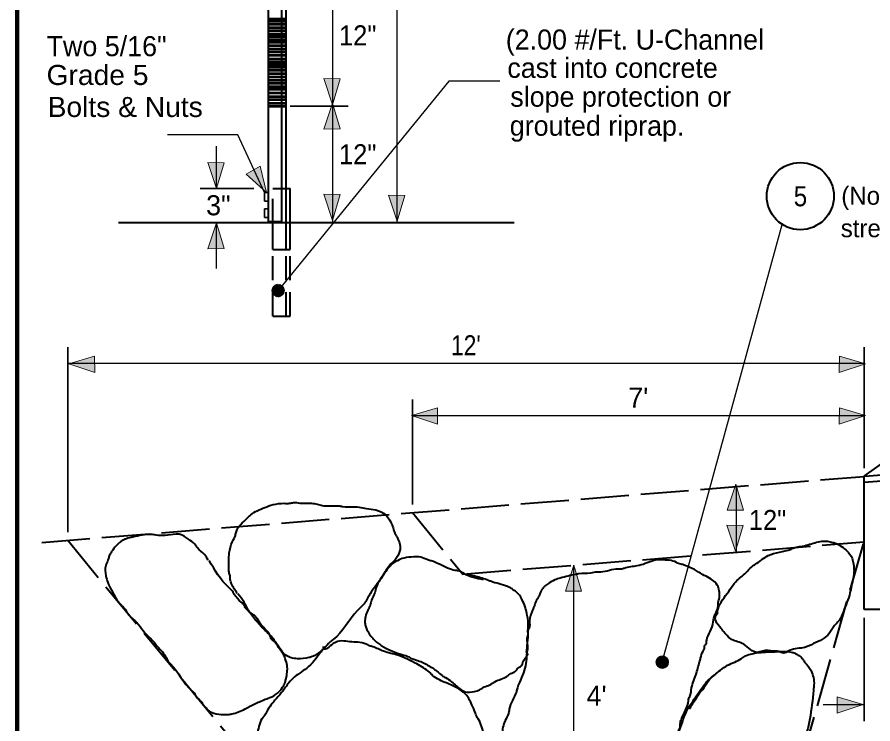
# Model space of a CAD drawing. Extents: x -8731 to -2100, y -66514 to -56618.
# Drawn here: x -3643.5 to -3162.8, y -66114.2 to -65717 of the extents above; entities that cross this region are included whole.
import ezdxf
from ezdxf.enums import TextEntityAlignment as Align

# ---------------------------------------------------------------- set-up
doc = ezdxf.new("R2010")
doc.units = 0
doc.header["$LTSCALE"] = 4.5
doc.linetypes.add('LONG_DASHED', pattern=[7.5, 6, -1.5])
doc.linetypes.add('MEDIUM_DASHED', pattern=[4.5, 3, -1.5])
doc.layers.add('1', color=7, linetype='Continuous', lineweight=13)
doc.layers.add('3', color=7, linetype='Continuous', lineweight=40)

msp = doc.modelspace()

# ---------------------------------------------------------------- hatches: boundary and pattern name
at = {"layer": '1'}
for points in [[(-3466.3, -65766.24), (-3471.14, -65751.6), (-3462.02, -65751.72)], [(-3466.3, -65765.36), (-3471.14, -65780.02), (-3462.02, -65779.88)], [(-3531.46, -65813.38), (-3536.3, -65798.74), (-3527.18, -65798.86)], [(-3503.42, -65815.52), (-3514.88, -65805.2), (-3506.92, -65800.8)], [(-3466.3, -65831.24), (-3471.14, -65816.6), (-3462.02, -65816.72)], [(-3430.06, -65831.72), (-3434.9, -65817.06), (-3425.78, -65817.18)], [(-3531.46, -65832.54), (-3536.3, -65847.2), (-3527.18, -65847.06)], [(-3614.46, -65911.92), (-3599.82, -65916.74), (-3599.94, -65907.64)], [(-3167.04, -65911.92), (-3181.68, -65916.74), (-3181.56, -65907.64)], [(-3421.98, -65940.84), (-3407.32, -65945.68), (-3407.44, -65936.56)], [(-3167.04, -65940.84), (-3181.68, -65945.68), (-3181.56, -65936.56)], [(-3239.78, -65979.48), (-3244.62, -65994.12), (-3235.5, -65994)], [(-3239.92, -66017.14), (-3244.76, -66002.5), (-3235.66, -66002.62)], [(-3330.7, -66025.04), (-3335.54, -66039.68), (-3326.42, -66039.56)], [(-3168.28, -66103.34), (-3182.94, -66108.18), (-3182.82, -66099.08)]]:
    msp.add_hatch(color=256, dxfattribs=at).paths.add_polyline_path(points)

# ---------------------------------------------------------------- linework, layer by layer
for p, q in [((-3494.94, -65873.52), (-3499.84, -65868.62)), ((-3494.64, -65873.38), (-3499.54, -65868.48)), ((-3494.34, -65873.24), (-3499.38, -65868.18)), ((-3494.18, -65872.78), (-3499.1, -65867.88)), ((-3493.9, -65872.64), (-3498.94, -65867.74)), ((-3493.74, -65872.34), (-3498.5, -65867.58)), ((-3493.74, -65871.88), (-3498.2, -65867.28)), ((-3493.6, -65871.44), (-3497.9, -65867.28)), ((-3493.46, -65871.16), (-3497.46, -65867.28)), ((-3493.46, -65870.84), (-3497.16, -65867.14)), ((-3493.46, -65870.4), (-3496.58, -65867.28)), ((-3493.46, -65869.96), (-3496.12, -65867.28)), ((-3493.6, -65869.52), (-3495.68, -65867.28)), ((-3496.26, -65874.12), (-3500.42, -65869.96)), ((-3496.58, -65874.12), (-3500.42, -65870.4)), ((-3497.02, -65874.12), (-3500.42, -65870.7)), ((-3497.46, -65874.12), (-3500.42, -65871.16)), ((-3495.82, -65874.12), (-3500.28, -65869.52)), ((-3498.06, -65873.96), (-3500.28, -65871.88)), ((-3495.68, -65873.82), (-3500.14, -65869.36)), ((-3495.22, -65873.68), (-3499.98, -65869.08)), ((-3280.5, -66082.92), (-3284.66, -66078.76)), ((-3280.8, -66082.92), (-3284.66, -66079.2)), ((-3281.24, -66082.92), (-3284.66, -66079.5)), ((-3281.7, -66082.92), (-3284.66, -66079.94)), ((-3280.06, -66082.92), (-3284.5, -66078.32)), ((-3279.9, -66082.62), (-3284.36, -66078.16)), ((-3279.46, -66082.46), (-3284.22, -66077.86)), ((-3279.16, -66082.32), (-3284.06, -66077.42)), ((-3278.86, -66082.16), (-3283.78, -66077.28)), ((-3278.58, -66082.02), (-3283.62, -66076.96)), ((-3278.42, -66081.58), (-3283.32, -66076.68)), ((-3278.12, -66081.42), (-3283.18, -66076.52)), ((-3277.98, -66081.12), (-3282.74, -66076.38)), ((-3277.98, -66080.68), (-3282.42, -66076.08)), ((-3277.82, -66080.24), (-3282.14, -66076.08)), ((-3277.68, -66079.94), (-3281.7, -66076.08)), ((-3277.68, -66079.64), (-3281.38, -66075.92)), ((-3277.68, -66079.2), (-3280.8, -66076.08)), ((-3277.68, -66078.76), (-3280.34, -66076.08)), ((-3277.82, -66078.32), (-3279.9, -66076.08)), ((-3282.28, -66082.76), (-3284.5, -66080.68))]:
    msp.add_line(p, q, dxfattribs=at)
at = {"layer": '1', "lineweight": 100}
msp.add_lwpolyline([(-3643.5, -65456.04), (-3643.5, -66474), (-2152.74, -66474)], dxfattribs=at)
at = {"layer": '1'}
for points in [[(-3466.3, -65766.24), (-3471.14, -65751.6), (-3462.02, -65751.72)], [(-3466.3, -65765.36), (-3471.14, -65780.02), (-3462.02, -65779.88)], [(-3531.46, -65813.38), (-3536.3, -65798.74), (-3527.18, -65798.86)], [(-3503.42, -65815.52), (-3514.88, -65805.2), (-3506.92, -65800.8)], [(-3466.3, -65831.24), (-3471.14, -65816.6), (-3462.02, -65816.72)], [(-3430.06, -65831.72), (-3434.9, -65817.06), (-3425.78, -65817.18)], [(-3531.46, -65832.54), (-3536.3, -65847.2), (-3527.18, -65847.06)], [(-3614.46, -65911.92), (-3599.82, -65916.74), (-3599.94, -65907.64)], [(-3167.04, -65911.92), (-3181.68, -65916.74), (-3181.56, -65907.64)], [(-3421.98, -65940.84), (-3407.32, -65945.68), (-3407.44, -65936.56)], [(-3167.04, -65940.84), (-3181.68, -65945.68), (-3181.56, -65936.56)], [(-3239.78, -65979.48), (-3244.62, -65994.12), (-3235.5, -65994)], [(-3239.92, -66017.14), (-3244.76, -66002.5), (-3235.66, -66002.62)], [(-3330.7, -66025.04), (-3335.54, -66039.68), (-3326.42, -66039.56)], [(-3168.28, -66103.34), (-3182.94, -66108.18), (-3182.82, -66099.08)]]:
    msp.add_lwpolyline(points, close=True, dxfattribs=at)
for centre in [(-3496.87, -65870.7), (-3281.09, -66079.49)]:
    msp.add_circle(centre, 3.49, dxfattribs=at)
at = {"layer": '3'}
for p, q in [((-3502.22, -65831.8), (-3502.22, -65571.62)), ((-3494.78, -65831.8), (-3494.78, -65571.62)), ((-3492.42, -65847.54), (-3492.42, -65571.62)), ((-3167.78, -65974.96), (-2876.28, -65766.6)), ((-3499.84, -65813.38), (-3490.04, -65813.38)), ((-3490.04, -65847.54), (-3490.04, -65813.38)), ((-3364.26, -65832.54), (-3586.56, -65832.54)), ((-3502.22, -65831.8), (-3494.78, -65831.8)), ((-3499.84, -65847.54), (-3499.84, -65832.54)), ((-3499.84, -65847.54), (-3490.04, -65847.54)), ((-3167.34, -65974.96), (-2159.32, -65897.58)), ((-3167.78, -65978.36), (-2313.46, -65912.88)), ((-3167.78, -66049.94), (-3167.78, -65974.96)), ((-3149.38, -66049.94), (-3167.78, -66049.94))]:
    msp.add_line(p, q, dxfattribs=at)
at = {"layer": '3', "lineweight": 25}
for p, q in [((-3430.02, -65832.54), (-3430.02, -65571.62)), ((-3400.94, -65753.08), (-3496.86, -65870.7)), ((-3372.28, -65753.08), (-3400.94, -65753.08)), ((-3519.44, -65783.08), (-3558.94, -65783.08)), ((-3504.58, -65815.6), (-3519.44, -65783.08)), ((-3531.46, -65813.38), (-3531.46, -65789.56)), ((-3531.46, -65858.3), (-3531.46, -65832.54)), ((-3281.1, -66079.5), (-3213.68, -65833.58)), ((-3167.78, -65911.68), (-3615.06, -65911.68)), ((-3167.78, -65941.1), (-3421.42, -65941.1)), ((-3239.36, -66017.72), (-3239.36, -65980.88)), ((-3330.7, -66177.2), (-3330.7, -66025)), ((-3167.78, -66103.4), (-3190.82, -66103.4))]:
    msp.add_line(p, q, dxfattribs=at)
at = {"layer": '3', "lineweight": 53}
for p, q in [((-3502.22, -65717.9), (-3492.42, -65717.9)), ((-3502.22, -65719.38), (-3492.42, -65719.38)), ((-3502.22, -65721.02), (-3492.42, -65721.02)), ((-3502.22, -65722.8), (-3492.42, -65722.8)), ((-3502.22, -65724.58), (-3492.42, -65724.58)), ((-3502.22, -65726.36), (-3492.42, -65726.36)), ((-3502.22, -65728), (-3492.42, -65728)), ((-3502.22, -65729.64), (-3492.42, -65729.64)), ((-3502.22, -65731.12), (-3492.42, -65731.12)), ((-3502.22, -65732.9), (-3492.42, -65732.9)), ((-3502.22, -65734.84), (-3492.42, -65734.84)), ((-3502.22, -65736.6), (-3492.42, -65736.6)), ((-3502.22, -65738.4), (-3492.42, -65738.4)), ((-3502.22, -65740.48), (-3492.42, -65740.48)), ((-3502.22, -65742.1), (-3492.42, -65742.1)), ((-3502.22, -65743.6), (-3492.42, -65743.6)), ((-3502.22, -65745.22), (-3492.42, -65745.22)), ((-3502.22, -65746.86), (-3492.42, -65746.86)), ((-3502.22, -65748.78), (-3492.42, -65748.78)), ((-3502.22, -65750.56), (-3492.42, -65750.56)), ((-3502.22, -65752.5), (-3492.42, -65752.5)), ((-3502.22, -65754.12), (-3492.42, -65754.12)), ((-3502.22, -65755.92), (-3492.42, -65755.92)), ((-3502.22, -65757.56), (-3492.42, -65757.56)), ((-3502.22, -65759.62), (-3492.42, -65759.62)), ((-3502.22, -65761.56), (-3492.42, -65761.56)), ((-3502.22, -65763.34), (-3492.42, -65763.34)), ((-3502.22, -65765.28), (-3492.42, -65765.28)), ((-3502.22, -65767.04), (-3492.42, -65767.04))]:
    msp.add_line(p, q, dxfattribs=at)
at = {"layer": '3', "lineweight": 35}
for p, q in [((-3490.04, -65767.04), (-3457.52, -65767.04)), ((-3540.68, -65813.38), (-3510.54, -65813.38)), ((-3504.58, -65820.36), (-3504.58, -65815.6)), ((-3502.22, -65815.6), (-3504.58, -65815.6)), ((-3502.22, -65820.36), (-3504.58, -65820.36)), ((-3504.58, -65829.56), (-3504.58, -65824.82)), ((-3502.22, -65824.82), (-3504.58, -65824.82)), ((-3502.22, -65829.56), (-3504.58, -65829.56)), ((-3615.06, -66006.44), (-3615.06, -65902.48)), ((-3167.78, -65970.5), (-3167.78, -65902.48)), ((-3421.42, -65990.84), (-3421.42, -65931.88)), ((-3167.78, -66112.6), (-3167.78, -66054.56))]:
    msp.add_line(p, q, dxfattribs=at)
at = {"layer": '3', "linetype": 'MEDIUM_DASHED'}
for p, q in [((-3499.84, -65832.54), (-3499.84, -65813.38)), ((-3499.84, -65885.12), (-3499.84, -65847.54)), ((-3492.42, -65885.12), (-3492.42, -65847.54)), ((-3490.04, -65885.12), (-3490.04, -65847.54)), ((-3499.84, -65885.12), (-3490.04, -65885.12))]:
    msp.add_line(p, q, dxfattribs=at)
at = {"layer": '3', "linetype": 'LONG_DASHED'}
for p, q in [((-3629.62, -66012.22), (-3167.78, -65975.1)), ((-3421.42, -65995.44), (-3393.06, -66030.04)), ((-3393.06, -66030.04), (-3167.78, -66011.92))]:
    msp.add_line(p, q, dxfattribs=at)
at = {"layer": '3', "lineweight": 25}
msp.add_lwpolyline([(-3466.1, -65832.54), (-3466.1, -65767.04), (-3466.1, -65700.08), (-3466.1, -65633.56), (-3466.1, -65571.62)], dxfattribs=at)
at = {"layer": '3', "linetype": 'LONG_DASHED'}
msp.add_lwpolyline([(-3615.06, -66011.04), (-3470.14, -66186.86), (-3212.5, -66168.88), (-3167.78, -66011.92)], dxfattribs=at)
at = {"layer": '3'}
msp.add_circle((-3203.58, -65817.62), 18.87, dxfattribs=at)
for points in [[(-3519.88, -66040.88), (-3523, -66035.54), (-3523.74, -66033.02), (-3523.9, -66030.94), (-3524.48, -66029), (-3524.64, -66026.48), (-3524.34, -66018.16), (-3522.56, -66011.78), (-3520.92, -66008.36), (-3520.34, -66006), (-3514.38, -65998.72), (-3512.3, -65996.78), (-3504.44, -65992.62), (-3499.7, -65991), (-3493.46, -65990.24), (-3490.62, -65990.24), (-3488.26, -65989.8), (-3484.7, -65990.1), (-3478.16, -65990.24), (-3474.9, -65990.68), (-3472.06, -65991.44), (-3468.94, -65991.72), (-3462.26, -65991.72), (-3460.48, -65992.04), (-3455.74, -65992.18), (-3451.42, -65992.32), (-3447.26, -65993.22), (-3441.92, -65993.96), (-3436.58, -65996.64), (-3433.76, -66000.5), (-3432.56, -66003.16), (-3431.52, -66006.44), (-3430.34, -66008.8), (-3429.44, -66010.74), (-3428.7, -66012.38), (-3428.42, -66016.24), (-3429, -66018.46), (-3432.12, -66022.92), (-3434.2, -66025), (-3438.22, -66031.24), (-3445.18, -66041.04), (-3448.6, -66046.68), (-3452.32, -66050.54), (-3465.98, -66066.72), (-3467.9, -66068.2), (-3470.88, -66071.62), (-3472.5, -66072.96), (-3477.7, -66076.38), (-3479.64, -66076.96), (-3486.02, -66077.56), (-3487.96, -66077.42), (-3491.22, -66076.38), (-3496.72, -66071.18), (-3499.1, -66067.02), (-3504.14, -66061.68), (-3508.9, -66056.62), (-3513.5, -66050.54), (-3516.02, -66045.78), (-3519.58, -66041.18)], [(-3536.22, -66022.18), (-3538.3, -66018.92), (-3542.16, -66015.34), (-3543.64, -66013.26), (-3547.22, -66010.44), (-3551.96, -66007.76), (-3554.18, -66007.62), (-3560.42, -66008.36), (-3565.46, -66008.08), (-3568, -66007.76), (-3578.54, -66009.26), (-3582.1, -66010.14), (-3583.88, -66010.88), (-3585.52, -66011.92), (-3587.16, -66013.4), (-3589.82, -66016.52), (-3591.02, -66018.32), (-3591.9, -66020.24), (-3592.5, -66022.18), (-3593.7, -66025.28), (-3593.7, -66030.94), (-3592.5, -66034.8), (-3589.82, -66040.44), (-3584.48, -66048.02), (-3582.7, -66049.94), (-3581.82, -66051.58), (-3577.34, -66056.18), (-3569.78, -66065.08), (-3568.3, -66066.44), (-3564.58, -66070.74), (-3559.68, -66077.12), (-3558.78, -66078.9), (-3557.3, -66080.54), (-3545.42, -66095.54), (-3543.94, -66097.02), (-3542.9, -66098.8), (-3539.78, -66102.08), (-3538.9, -66103.7), (-3537.4, -66105.18), (-3535.92, -66106.68), (-3534.44, -66107.56), (-3528.8, -66108.9), (-3525.22, -66108.9), (-3522.86, -66108.6), (-3515.42, -66105.78), (-3509.64, -66102.8), (-3508.14, -66102.08), (-3501.62, -66099.4), (-3497.3, -66097.02), (-3494.34, -66093.6), (-3493, -66090.92), (-3492.42, -66088.7), (-3491.82, -66081.42), (-3492.86, -66077.56), (-3494.18, -66074.44), (-3496.26, -66071.18), (-3499.1, -66067.76), (-3500.72, -66066.44), (-3501.32, -66064.8), (-3506.38, -66058.56), (-3508.74, -66055), (-3510.22, -66053.36), (-3514.98, -66049.36), (-3516.32, -66047.12), (-3517.66, -66045.78), (-3521.52, -66041.48), (-3523, -66039.1), (-3524.64, -66037.48), (-3535.62, -66022.32)], [(-3250.22, -66052.16), (-3250.06, -66050.68), (-3249.32, -66048.32), (-3242.94, -66038.52), (-3239.82, -66034.36), (-3234.02, -66029.16), (-3232.24, -66027.22), (-3229.72, -66025), (-3228.08, -66023.96), (-3221.7, -66019.64), (-3208.78, -66015.94), (-3206.54, -66015.04), (-3203.28, -66014.44), (-3195.42, -66012.38), (-3191.4, -66011.48), (-3185.3, -66012.22), (-3183.38, -66012.82), (-3181.3, -66013.86), (-3177.9, -66016.52), (-3176.1, -66018.46), (-3174.78, -66020.4), (-3173.88, -66023.52), (-3173.42, -66027.36), (-3173.42, -66028.86), (-3175.06, -66037.76), (-3175.96, -66041.78), (-3177.9, -66047.12), (-3182.64, -66057.08), (-3184.28, -66058.86), (-3187.38, -66063.32), (-3191.1, -66066.58), (-3196.16, -66069.1), (-3201.06, -66071.18), (-3209.66, -66072.96), (-3213.82, -66074.3), (-3214.72, -66073.84), (-3218.42, -66073.26), (-3224.82, -66073.26), (-3227.64, -66074), (-3235.36, -66069.4), (-3242.18, -66066.72), (-3245.46, -66063.76), (-3247.54, -66061.24), (-3251.24, -66053.8), (-3249.9, -66051.58)], [(-3381.62, -66033.16), (-3392.46, -66029.76), (-3395, -66028.4), (-3397.38, -66027.96), (-3401.68, -66026.64), (-3410.88, -66022.62), (-3412.82, -66022.02), (-3416.82, -66020.54), (-3420.68, -66020.4), (-3426.18, -66020.98), (-3429.9, -66022.48), (-3432.26, -66023.8), (-3434.34, -66025.88), (-3439.54, -66033.02), (-3441.78, -66037.48), (-3442.66, -66040.6), (-3444.44, -66044.74), (-3445.18, -66047.42), (-3446.52, -66050.24), (-3447.86, -66053.96), (-3448.16, -66056.78), (-3447.86, -66059.16), (-3446.98, -66061.38), (-3445.18, -66064.36), (-3441.02, -66068.66), (-3438.94, -66070.14), (-3433.9, -66072.8), (-3428.56, -66074.88), (-3424.1, -66076.24), (-3421.14, -66077.72), (-3419.2, -66078.32), (-3412.96, -66081.12), (-3407.76, -66084.54), (-3404.8, -66087.08), (-3402.86, -66088.12), (-3399.46, -66090.48), (-3394.1, -66094.94), (-3392.62, -66095.84), (-3390.98, -66096.28), (-3389.34, -66096.28), (-3383.86, -66095.08), (-3381.18, -66093.46), (-3377.92, -66092.26), (-3375.1, -66090.48), (-3368.42, -66087.52), (-3366.18, -66085.88), (-3363.82, -66084.84), (-3361.88, -66082.62), (-3360.4, -66081.58), (-3359.2, -66079.04), (-3357.58, -66076.52), (-3356.82, -66074.6), (-3357.28, -66074.16), (-3357.28, -66073.12), (-3356.98, -66070.14), (-3356.38, -66064.04), (-3356.54, -66062.28), (-3356.38, -66059.44), (-3356.98, -66053.2), (-3357.86, -66049.36), (-3359.36, -66045.34), (-3362.18, -66040.88), (-3365, -66038.66), (-3366.94, -66037.48), (-3376.28, -66034.5), (-3377.92, -66033.9), (-3385.04, -66031.52), (-3390.24, -66030.48)], [(-3311.68, -66174.4), (-3308.86, -66174.4), (-3306.34, -66173.64), (-3306.34, -66173.36), (-3305.14, -66172.9), (-3303.22, -66172.6), (-3301.58, -66171.72), (-3297.88, -66169.64), (-3292.98, -66165.62), (-3290.3, -66162.52), (-3288.08, -66158.8), (-3287.34, -66157), (-3282.28, -66147.36), (-3280.94, -66143.94), (-3280.8, -66142.9), (-3278.58, -66138.44), (-3277.08, -66133.4), (-3274.42, -66125.98), (-3274.12, -66124.2), (-3272.48, -66120.48), (-3272.34, -66119.14), (-3271.14, -66116.18), (-3271, -66114.1), (-3270.4, -66111.72), (-3266.4, -66101.18), (-3266.24, -66100), (-3265.66, -66098.8), (-3264.62, -66093.9), (-3261.94, -66085.72), (-3259.86, -66078.32), (-3259.56, -66077.28), (-3258.22, -66073.26), (-3257.48, -66071.78), (-3257.18, -66070.14), (-3256.58, -66069.4), (-3256.14, -66067.16), (-3254.22, -66062.28), (-3252.44, -66056.92), (-3251.4, -66052.62), (-3250.8, -66051.58), (-3249.76, -66047.86), (-3249.76, -66046.82), (-3249.02, -66043.12), (-3249.02, -66040.28), (-3249.32, -66038.66), (-3249.46, -66037.92), (-3251.4, -66034.64), (-3254.52, -66032.28), (-3258.52, -66030.2), (-3262.98, -66027.52), (-3268.32, -66025.14), (-3270.7, -66024.4), (-3272.04, -66024.1), (-3273.08, -66023.52), (-3281.84, -66022.02), (-3284.66, -66022.02), (-3286.3, -66022.48), (-3295.34, -66025.44), (-3302.48, -66026.78), (-3303.22, -66027.08), (-3305.9, -66027.22), (-3315.7, -66028.86), (-3317.78, -66028.86), (-3321.5, -66029.44), (-3327.86, -66029.9), (-3329.66, -66030.2), (-3338.42, -66032.28), (-3341.54, -66033.32), (-3345.1, -66035.24), (-3347.18, -66036.88), (-3348.22, -66038.06), (-3349.86, -66041.04), (-3350.3, -66042.36), (-3352.22, -66045.48), (-3352.66, -66047.12), (-3353.7, -66049.5), (-3354.02, -66050.24), (-3355.64, -66056.32), (-3356.1, -66060.64), (-3356.38, -66061.08), (-3356.68, -66064.04), (-3356.98, -66065.4), (-3356.98, -66073.12), (-3357.28, -66074.44), (-3357.42, -66077.56), (-3360.1, -66088.12), (-3362.48, -66093.9), (-3363.06, -66096.12), (-3367.08, -66105.92), (-3367.22, -66107.26), (-3368.86, -66111.42), (-3370.94, -66118.84), (-3370.94, -66120.18), (-3371.54, -66121.96), (-3371.98, -66128.64), (-3371.98, -66130.44), (-3371.82, -66137.4)], [(-3472.06, -66072.52), (-3479.78, -66082.02), (-3483.8, -66085), (-3490.92, -66091.08), (-3492.7, -66093.6), (-3499.54, -66101.92), (-3502.22, -66105.48), (-3504.74, -66109.8), (-3506.06, -66111.42), (-3507.7, -66115.58), (-3508.74, -66120.04), (-3510.38, -66135.48), (-3510.08, -66137.72), (-3507.86, -66141.28), (-3505.62, -66142.6), (-3504.58, -66145.28), (-3503.84, -66145.88), (-3499.7, -66151.82), (-3497.9, -66153.74), (-3495.68, -66155.38), (-3494.04, -66157.76), (-3492.26, -66159.08), (-3489.3, -66162.2), (-3487.82, -66163.24), (-3485.74, -66164.74), (-3483.94, -66166.22), (-3482.46, -66167.12), (-3478.3, -66170.82), (-3470.58, -66176.16), (-3464.06, -66178.7), (-3458.54, -66180.48), (-3456.78, -66180.92), (-3452.62, -66182.4), (-3449.34, -66183.16), (-3440.3, -66183), (-3429.74, -66182.4), (-3417.72, -66182.56), (-3414.74, -66182.84), (-3410.88, -66182.4), (-3406.42, -66182.56), (-3400.94, -66181.96), (-3392.32, -66181.52), (-3389.8, -66181.36), (-3386.24, -66180.32), (-3384.6, -66179.14), (-3383.12, -66178.54), (-3382.38, -66177.06), (-3380.74, -66175.58), (-3379.1, -66169.48), (-3379.1, -66161.92), (-3378.82, -66157.16), (-3379.1, -66154.64), (-3378.96, -66152.7), (-3378.82, -66150.32), (-3378.06, -66145.88), (-3378.5, -66138.16), (-3379.26, -66132.36), (-3380.14, -66128.64), (-3380.74, -66124.48), (-3384.46, -66111.42), (-3385.5, -66109.64), (-3386.08, -66108.16), (-3388.02, -66103.4), (-3389.8, -66100), (-3391.42, -66097.6), (-3392.92, -66096.28), (-3397.66, -66093.3), (-3401.98, -66091.38), (-3410.14, -66086.92), (-3411.92, -66085.14), (-3419.06, -66080.54), (-3429.6, -66075.64), (-3437.62, -66073.4), (-3443.7, -66070.88), (-3445.64, -66070.28), (-3447.42, -66069.4), (-3452.18, -66068.36), (-3456.62, -66068.06), (-3465.98, -66069.1), (-3471.18, -66071.92), (-3471.46, -66070.74)], [(-3265.8, -66105.92), (-3264.02, -66102.66), (-3261.94, -66099.68), (-3259.86, -66096.42), (-3258.38, -66094.8), (-3255.4, -66090.2), (-3251.84, -66086.76), (-3248.42, -66083.96), (-3244.42, -66081.28), (-3236.54, -66077.42), (-3234.32, -66075.92), (-3230.6, -66074.74), (-3220.66, -66073.7), (-3214.86, -66073.56), (-3208.04, -66074), (-3206.1, -66074.74), (-3204.32, -66075.78), (-3202.54, -66077.42), (-3201.5, -66079.04), (-3200.02, -66080.68), (-3197.18, -66085.28), (-3196, -66089.16), (-3196, -66093.6), (-3196.16, -66095.38), (-3198.22, -66111.42), (-3200.02, -66118.7), (-3200.62, -66120.18), (-3202.84, -66128.8), (-3203.88, -66131.02), (-3206.26, -66138.3), (-3207, -66139.64), (-3209.38, -66147.06), (-3212.64, -66153.6), (-3214.26, -66155.96), (-3216.34, -66158.8), (-3218.28, -66162.66), (-3220.94, -66166.66), (-3224.22, -66168.6), (-3229.12, -66170.38), (-3238.78, -66171.28), (-3243.98, -66171.12), (-3248.58, -66169.92), (-3256.14, -66167.4), (-3265.5, -66163.7), (-3267.14, -66163.24), (-3268.78, -66161.92), (-3270.4, -66160.12), (-3271.9, -66158.04), (-3274.7, -66150.48), (-3275, -66146.76), (-3275.16, -66137.72), (-3273.98, -66131.32), (-3272.62, -66122.26), (-3270.86, -66116.18), (-3265.94, -66104.44), (-3263.12, -66100.28), (-3257.18, -66091.82), (-3252.88, -66087.52), (-3251.1, -66086.32)]]:
    msp.add_spline(points, degree=3, dxfattribs=at)

# ---------------------------------------------------------------- texts
for s, width, p in [('12"', 0.95, (-3462.7, -65732.9)), ('Grade 5', 1.05, (-3626.94, -65755.16)), ('Bolts & Nuts', 1.05, (-3626.36, -65773.14)), ('12"', 0.95, (-3462.7, -65799.72))]:
    msp.add_text(s, height=11.28, dxfattribs=dict(at, width=width)).set_placement(p)
for s, height, p in [('(2.00 #/Ft. U-Channel', 11.28, (-3369.02, -65735.28)), ('Two 5/16"', 11.28, (-3626.94, -65738.98)), ('cast into concrete', 11.28, (-3368.12, -65751.16)), ('slope protection or', 11.28, (-3366.48, -65767.36)), ('grouted riprap.', 11.28, (-3366.78, -65783.68)), ('(Not required where', 10.1, (-3180.56, -65822.44)), ('3"', 11.28, (-3537.34, -65828.38)), ('stream is on bedrock)', 10.1, (-3180.86, -65840.72))]:
    msp.add_text(s, height=height, dxfattribs=at).set_placement(p)
for s, width, p in [('5', 0.9, (-3203.5, -65823.32)), ("12'", 0.85, (-3391.44, -65907.08)), ('12"', 0.95, (-3221.99, -66005.24))]:
    msp.add_text(s, height=11.28, dxfattribs=dict(at, width=width)).set_placement(p, align=Align.CENTER)
for s, p in [("7'", (-3294.58, -65936.48)), ("4'", (-3318, -66104))]:
    msp.add_text(s, height=11.28, dxfattribs=at).set_placement(p, align=Align.CENTER)

doc.saveas('drawing.dxf')
